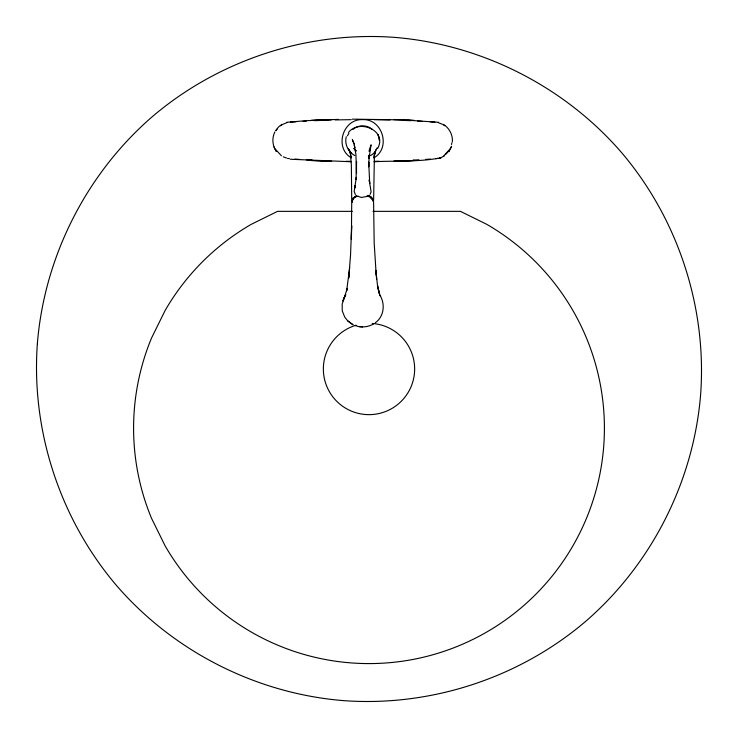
<?xml version="1.0" encoding="UTF-8"?>
<svg xmlns="http://www.w3.org/2000/svg" width="738" height="738" viewBox="0 0 738 738"><rect width="100%" height="100%" fill="white"/><g stroke="black" fill="none" stroke-linecap="round" stroke-linejoin="round"><path stroke-width="1.11" d="M351.722 201.954L351.38 239.306L351.675 225.745L350.532 255.154L348.723 278.097L349.231 273.014M351.703 200.478L351.362 165.284L350.347 152.867L351.233 157.637L350.984 156.281M373.594 201.917L374.184 243.023L376.168 274.213M375.052 152.941L374.018 157.72L374.397 155.404L373.622 200.468M452.376 141.825C452.911 134.934 449.313 127.988 443.418 124.381M349.692 267.516L346.666 290.671L347.303 288.318L342.192 304.074L342.238 310.818L344.775 317.183L347.755 320.901L352.949 324.729L347.755 320.901M352.146 200.828L353.05 198.19L356.269 195.773M346.26 136.724C344.305 144.011 348.179 152 354.738 155.524M451.527 144.491L451.868 142.775M352.146 201.668C352.34 198.55 355.282 196.714 358.059 196.04M376.057 149.731L374.148 155.229L375.605 151.318M448.842 151.558L451.527 146.262M377.561 148.578C387.828 130.774 359.323 118.597 348.548 132.397M369.304 149.971L371.066 144.805L369.037 158.467L369.258 154.925L368.659 166.825L368.696 162.065L369.729 183.596L369.212 179.906L371.103 191.908L370.089 194.371M274.933 131.881C271.667 138.061 272.405 145.884 276.427 151.558M448.953 151.336L451.269 146.954M347.45 135.829L348.899 133.283M443.861 155.773L449.424 149.713M276.095 130.635L277.073 129.205M275.744 130.488L278.567 126.908L281.851 124.381M353.65 198.568L352.423 200.487L352.34 202.221M374.341 152.858L377.109 147.868M448.492 151.355L445.9 154.187M369.184 150.958L370.467 149.546L369.037 151.096M353.05 198.19L356.62 195.754M375.347 322.737C384.295 316.445 385.467 303.336 379.507 294.573M375.089 152.129L371.196 155.248L368.327 156.272M353.004 129.482C358.216 124.63 367.054 124.63 372.266 129.482M373.917 157.849C391.251 147.951 382.524 118.67 362.635 119.621C342.746 118.67 334.019 147.951 351.353 157.849M280.588 125.755L282.101 124.777M444.608 155.764L439.544 158.366M373.64 323.899C368.188 327.192 361.297 327.783 355.329 325.624M282.857 124.288L286.971 122.637M367.386 196.382L361.491 197.452L357.921 196.373M438.861 158.449L441.047 157.757C419.166 162.212 396.251 160.552 373.981 161.742M286.713 122.287L306.224 120.681L338.355 119.39M435.863 158.652L437.791 158.393M290.366 122.13L296.095 121.788M302.967 121.373L306.399 121.161M402.155 160.995L414.295 160.46L393.64 161.29M322.451 119.999L310.975 120.46L331.63 119.63L324.748 119.907M314.416 120.681L322.119 120.405M335.32 119.925L351.205 119.657M352.303 119.141L403.031 119.907L438.556 122.287M352.321 211.354L277.562 211.354L251.298 224.306A235.413 235.413 0 0 0 165.127 310.477L151.511 338.087A235.413 235.413 0 0 0 151.511 518.27L165.127 545.88A235.413 235.413 0 0 0 535.456 594.644A235.413 235.413 0 0 0 486.702 224.306L460.438 211.354L373.022 211.354M374.074 119.657L389.95 119.925M351.297 161.742L290.338 159.251M403.16 120.405L410.863 120.681M393.64 119.63L414.295 120.46L407.441 120.174M331.63 161.29L310.975 160.46L323.115 160.995M417.726 121.097L422.311 121.373M430.319 121.853L434.903 122.13M358.945 326.639L362.635 326.925M287.488 158.393L289.407 158.652M438.298 122.637L442.413 124.288M366.989 195.957C369.738 196.686 372.736 198.31 373.151 201.391M283.291 156.862L286.436 158.006M368.64 195.745L371.62 197.452L373.133 200.727L371.62 197.452L369.932 196.225A10.535 6.042 0 0 0 367.948 195.367M443.169 124.777L444.691 125.755M281.409 155.773L275.846 149.713M370.596 197.729L371.998 199.02M348.299 148.762L350.919 152.849M349.609 151.272L351.103 153.283L348.733 149.814M355.402 194.555L354.185 191.483L356.334 177.36L356.076 179.574L356.528 161.401L356.5 173.448L355.937 154.731L354.222 144.851L355.015 147.665M274.001 146.954L276.316 151.336M349.203 149.749L350.596 154.214M380.061 295.707L377.45 285.975L379.341 293.687L377.432 284.647L375.762 270.357L376.694 279.379M378.751 137.499L378.243 134.842L379.129 140.008M372.247 323.465A45.645 45.645 0 0 1 409.572 389.913A45.645 45.645 0 0 1 333.797 398.059A45.645 45.645 0 0 1 356.15 325.2M350.587 161.345A992.758 984.889 0 0 1 346.177 161.29M330.44 160.902A992.758 984.889 0 0 1 322.423 160.616M312.119 160.146A992.758 984.889 0 0 1 306.39 159.842M299.527 159.426A992.758 984.889 0 0 1 294.942 159.131M430.328 159.085A992.758 984.843 0 0 1 425.743 159.39M418.88 159.795A992.758 984.843 0 0 1 413.151 160.1M402.847 160.57A992.758 984.843 0 0 1 394.83 160.856M379.101 161.244A992.758 984.843 0 0 1 374.692 161.308M37.343 343.853C31.07 430.909 60.073 519.303 116.696 585.732C173.827 651.728 256.833 693.729 343.853 700.657C430.909 706.93 519.303 677.927 585.732 621.304C651.728 564.173 693.729 481.167 700.657 394.147C706.93 307.091 677.927 218.697 621.304 152.268C564.173 86.272 481.167 44.271 394.147 37.343C307.091 31.07 218.697 60.073 152.268 116.696C86.272 173.827 44.271 256.833 37.343 343.853M355.181 185.718L354.71 188.015L355.181 185.718M344 298.124L342.902 300.984L345.762 294.582L344 298.124M356.103 150.903L353.834 148.393L356.094 150.903M353.391 142.13L352.34 139.63L354.332 144.408L353.391 142.13"/></g></svg>
